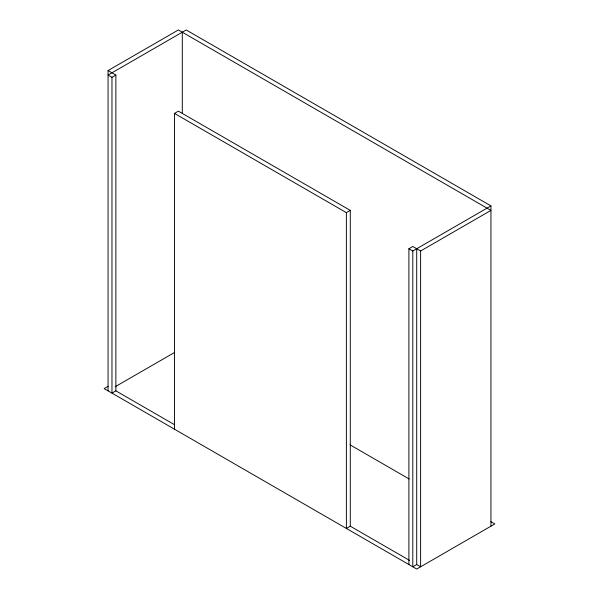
<?xml version="1.0" encoding="UTF-8"?>
<svg xmlns="http://www.w3.org/2000/svg" width="599" height="599" viewBox="0 0 599 599"><rect width="100%" height="100%" fill="white"/><g stroke="black" fill="none" stroke-linecap="round" stroke-linejoin="round"><path stroke-width="0.9" d="M108.06 390.855L108.06 70.555L178.39 29.95L490.94 210.399L420.61 251.003L412.801 246.488L408.892 248.75L408.892 564.535M490.94 526.192L490.94 205.891L186.199 29.95L108.06 75.062L111.968 77.316L115.877 75.062L115.877 390.855L174.376 424.631M174.481 429.198L174.481 113.406L178.39 111.152L350.288 210.399L350.288 526.192L409.596 560.432M174.481 113.406L346.379 212.652L350.288 210.399M108.06 386.348L104.159 388.601L416.709 569.05L494.841 523.938L490.94 521.684M115.203 386.729L174.212 352.669M115.877 390.855L111.968 393.109L111.968 77.316M408.892 248.75L412.801 251.003L490.94 205.891M350.288 526.192L346.379 528.445L346.379 212.652M420.61 251.003L420.61 566.796L416.709 564.535L412.801 566.796L412.801 251.003M108.06 70.555L115.877 75.062M350.063 444.855L409.229 479.02M416.709 248.75L416.709 564.535M182.291 32.204L182.291 113.488"/></g></svg>
